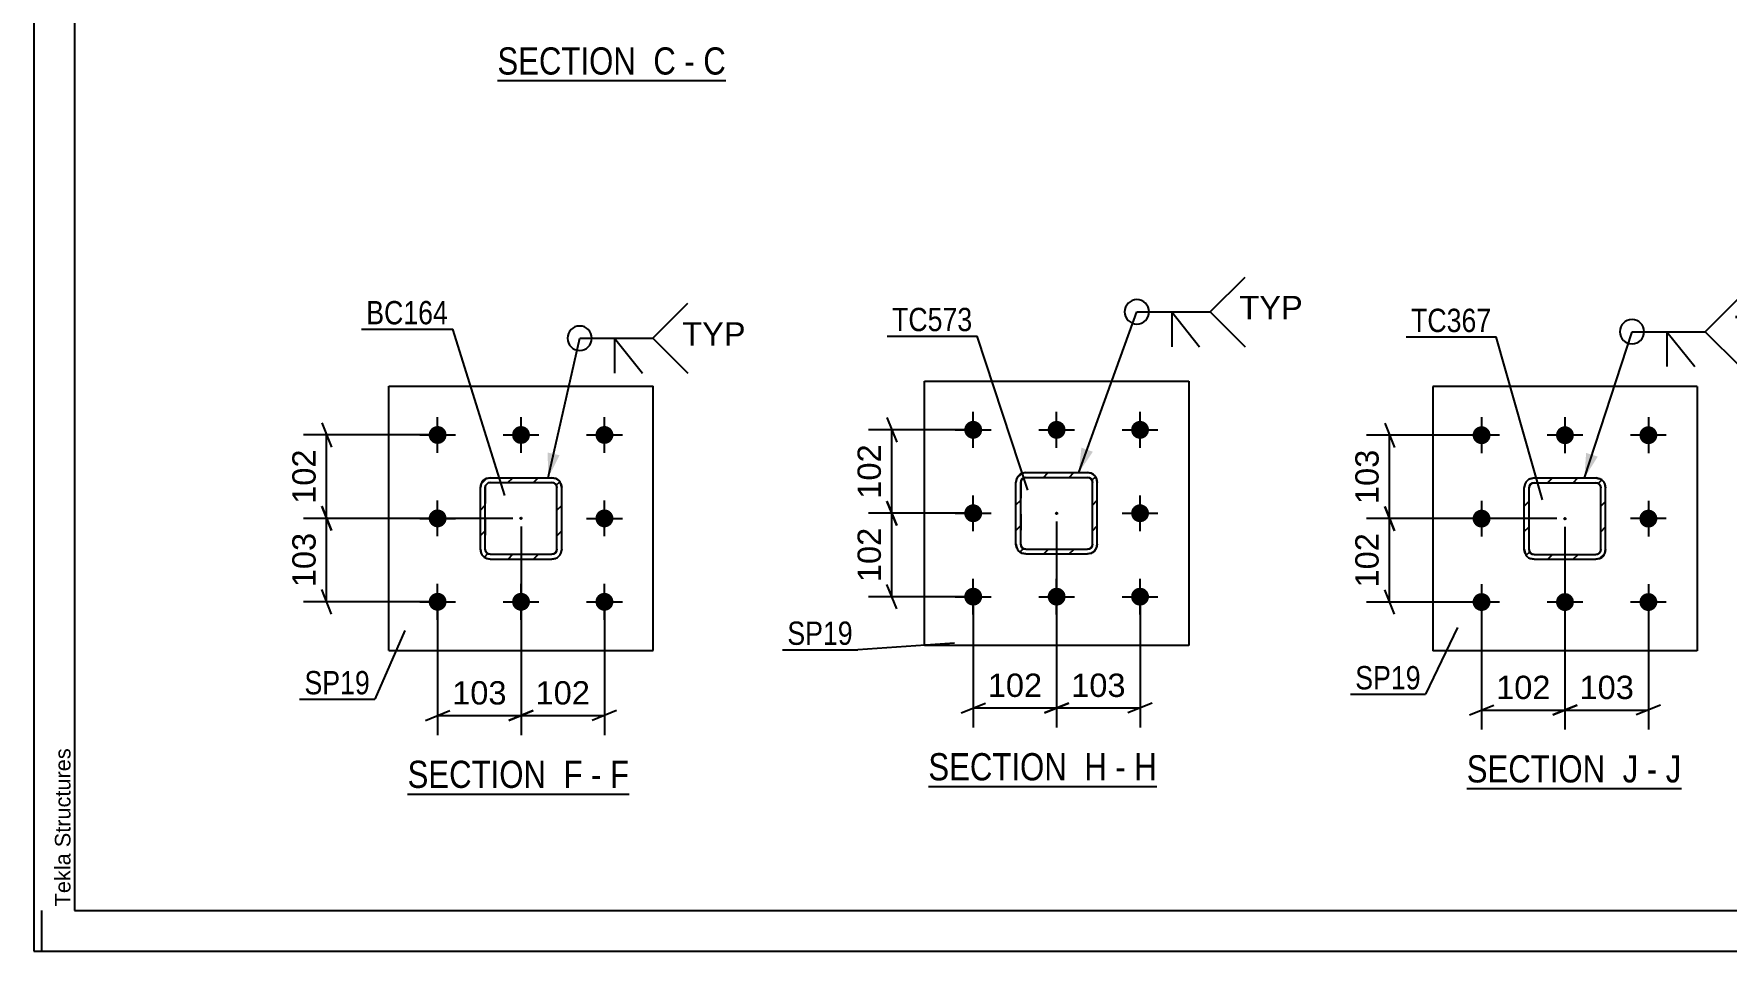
# Model space of a CAD drawing. Header units: millimetres. Extents: x 0 to 841, y 0 to 594.
# Drawn here: x 0 to 208, y 0 to 112.7 of the extents above; entities that cross this region are included whole.
import ezdxf

# ---------------------------------------------------------------- set-up
doc = ezdxf.new("R2010")
doc.units = ezdxf.units.MM
doc.linetypes.add('DXK_LINE_DOT2', pattern=[3.9198, 1.9599, -1.9599])
doc.linetypes.add('DXK_LINE_DOT3', pattern=[5.9187, 2.979, -0.9799, 0.9799, -0.9799])
doc.styles.add('Arial', font='ARIAL.TTF', dxfattribs={"height": 0.2})
doc.styles.add('Arial Narrow', font='ARIALN.TTF', dxfattribs={"height": 0.2})

# ---------------------------------------------------------------- blocks, each defined once
blk = doc.blocks.new('Unknown-761549208-1135')
at = {"color": 5, "linetype": 'Continuous'}
for p, q in [((0, 594), (0, 0)), ((5, 589), (5, 5)), ((1, 0), (1, 5)), ((5, 5), (836, 5)), ((0, 0), (841, 0))]:
    blk.add_line(p, q, dxfattribs=at)
at = {"color": 174, "linetype": 'Continuous', "style": 'Arial'}
blk.add_text('Tekla Structures', height=1.9102, rotation=90, dxfattribs=at).set_placement((4.5, 5.5))
blk = doc.blocks.new('Unknown-761549208-14 - 14092')
at = {"color": 6, "linetype": 'Continuous'}
blk.add_line((56.97, 106.97), (85.04, 106.97), dxfattribs=at)
at = {"color": 0, "linetype": 'Continuous'}
for points in [[(75.08, 107.72), (75.08, 111.22), (56.97, 111.22), (56.97, 107.72)], [(78.9, 107.72), (78.9, 111.22), (76.13, 111.22), (76.13, 107.72)], [(81.22, 107.72), (81.22, 111.22), (79.95, 111.22), (79.95, 107.72)], [(85.04, 107.72), (85.04, 111.22), (82.27, 111.22), (82.27, 107.72)]]:
    blk.add_wipeout(points, dxfattribs=at)
at = {"color": 7, "linetype": 'Continuous', "style": 'Arial Narrow'}
for s, p in [('SECTION ', (56.97, 107.72)), ('C', (76.13, 107.72)), ('C', (82.27, 107.72)), ('-', (79.95, 107.72))]:
    blk.add_text(s, height=3.34, dxfattribs=at).set_placement(p)
blk = doc.blocks.new('Unknown-761549208-16 - 15998')
at = {"color": 6, "linetype": 'Continuous'}
blk.add_line((109.93, 20.24), (138, 20.24), dxfattribs=at)
at = {"color": 0, "linetype": 'Continuous'}
for points in [[(128.04, 20.99), (128.04, 24.49), (109.93, 24.49), (109.93, 20.99)], [(131.85, 20.99), (131.85, 24.49), (129.09, 24.49), (129.09, 20.99)], [(134.18, 20.99), (134.18, 24.49), (132.9, 24.49), (132.9, 20.99)], [(138, 20.99), (138, 24.49), (135.23, 24.49), (135.23, 20.99)]]:
    blk.add_wipeout(points, dxfattribs=at)
at = {"color": 7, "linetype": 'Continuous', "style": 'Arial Narrow'}
for s, p in [('SECTION ', (109.93, 20.99)), ('H', (129.09, 20.99)), ('H', (135.23, 20.99)), ('-', (132.9, 20.99))]:
    blk.add_text(s, height=3.34, dxfattribs=at).set_placement(p)
blk = doc.blocks.new('Unknown-761549208-44 - 15830')
at = {"color": 6, "linetype": 'Continuous'}
blk.add_line((45.93, 19.31), (73.15, 19.31), dxfattribs=at)
at = {"color": 0, "linetype": 'Continuous'}
for points in [[(64.04, 20.06), (64.04, 23.56), (45.93, 23.56), (45.93, 20.06)], [(67.43, 20.06), (67.43, 23.56), (65.09, 23.56), (65.09, 20.06)], [(69.76, 20.06), (69.76, 23.56), (68.48, 23.56), (68.48, 20.06)], [(73.15, 20.06), (73.15, 23.56), (70.81, 23.56), (70.81, 20.06)]]:
    blk.add_wipeout(points, dxfattribs=at)
at = {"color": 7, "linetype": 'Continuous', "style": 'Arial Narrow'}
for s, p in [('SECTION ', (45.93, 20.06)), ('F', (65.09, 20.06)), ('F', (70.81, 20.06)), ('-', (68.48, 20.06))]:
    blk.add_text(s, height=3.34, dxfattribs=at).set_placement(p)
blk = doc.blocks.new('Unknown-761549208-45 - 16160')
at = {"color": 6, "linetype": 'Continuous'}
blk.add_line((176.09, 19.98), (202.46, 19.98), dxfattribs=at)
at = {"color": 0, "linetype": 'Continuous'}
for points in [[(194.2, 20.73), (194.2, 24.23), (176.09, 24.23), (176.09, 20.73)], [(197.17, 20.73), (197.17, 24.23), (195.25, 24.23), (195.25, 20.73)], [(199.5, 20.73), (199.5, 24.23), (198.22, 24.23), (198.22, 20.73)], [(202.46, 20.73), (202.46, 24.23), (200.55, 24.23), (200.55, 20.73)]]:
    blk.add_wipeout(points, dxfattribs=at)
at = {"color": 7, "linetype": 'Continuous', "style": 'Arial Narrow'}
for s, p in [('SECTION ', (176.09, 20.73)), ('J', (195.25, 20.73)), ('J', (200.55, 20.73)), ('-', (198.22, 20.73))]:
    blk.add_text(s, height=3.34, dxfattribs=at).set_placement(p)
blk = doc.blocks.new('Part-761549208-16024 - 15998')
at = {"color": 2, "linetype": 'Continuous'}
for p, q in [((109.44, 37.56), (109.44, 70.06)), ((109.44, 70.06), (141.94, 70.06)), ((141.94, 70.06), (141.94, 37.56)), ((141.94, 37.56), (109.44, 37.56))]:
    blk.add_line(p, q, dxfattribs=at)
blk = doc.blocks.new('Part-761549208-16008 - 15998')
at = {"linetype": 'Continuous'}
h = blk.add_hatch(dxfattribs=at)
h.set_pattern_fill('', scale=0.7, style=0, pattern_type=0)
h.set_pattern_definition([(45, (121.4318, 58.7152), (-1.57154, 1.57154), [])])
h.paths.add_polyline_path([(121.89, 58.81), (121.43, 58.72), (121.04, 58.46), (120.78, 58.07), (120.69, 57.61), (120.69, 50.01), (120.78, 49.55), (121.04, 49.16), (121.43, 48.9), (121.89, 48.81), (129.49, 48.81), (129.95, 48.9), (130.34, 49.16), (130.6, 49.55), (130.69, 50.01), (130.69, 57.61), (130.6, 58.07), (130.34, 58.46), (129.95, 58.72), (129.49, 58.81)])
h.paths.add_polyline_path([(129.49, 58.21), (129.72, 58.16), (129.92, 58.03), (130.05, 57.84), (130.09, 57.61), (130.09, 50.01), (130.05, 49.78), (129.92, 49.58), (129.72, 49.45), (129.49, 49.41), (121.89, 49.41), (121.66, 49.45), (121.47, 49.58), (121.34, 49.78), (121.29, 50.01), (121.29, 57.61), (121.34, 57.84), (121.47, 58.03), (121.66, 58.16), (121.89, 58.21)])
blk.add_hatch(color=246, dxfattribs=at).paths.add_polyline_path([(125.69, 53.71, -1), (125.69, 53.91, -1)])
at = {"color": 7, "linetype": 'DXK_LINE_DOT2'}
for p, q in [((121.43, 58.72), (121.89, 58.81)), ((121.89, 58.81), (129.49, 58.81)), ((129.49, 58.81), (129.95, 58.72)), ((120.69, 57.61), (120.78, 58.07)), ((120.69, 50.01), (120.69, 57.61)), ((121.34, 57.84), (121.29, 57.61)), ((121.29, 57.61), (121.29, 50.01)), ((121.47, 58.03), (121.34, 57.84)), ((121.66, 58.16), (121.47, 58.03)), ((121.89, 58.21), (121.66, 58.16)), ((121.89, 58.21), (129.49, 58.21)), ((129.72, 58.16), (129.49, 58.21)), ((129.92, 58.03), (129.72, 58.16)), ((130.05, 57.84), (129.92, 58.03)), ((130.09, 57.61), (130.05, 57.84)), ((130.09, 50.01), (130.09, 57.61)), ((130.6, 58.07), (130.69, 57.61)), ((130.69, 50.01), (130.69, 57.61)), ((120.78, 49.55), (120.69, 50.01)), ((121.29, 50.01), (121.34, 49.78)), ((130.05, 49.78), (130.09, 50.01)), ((130.69, 50.01), (130.6, 49.55)), ((121.34, 49.78), (121.47, 49.58)), ((121.89, 48.81), (121.43, 48.9)), ((121.47, 49.58), (121.66, 49.45)), ((121.66, 49.45), (121.89, 49.41)), ((121.89, 49.41), (129.49, 49.41)), ((121.89, 48.81), (129.49, 48.81)), ((129.49, 49.41), (129.72, 49.45)), ((129.95, 48.9), (129.49, 48.81)), ((129.72, 49.45), (129.92, 49.58)), ((129.92, 49.58), (130.05, 49.78))]:
    blk.add_line(p, q, dxfattribs=at)
at = {"color": 2, "linetype": 'Continuous'}
for p, q in [((121.89, 58.81), (121.43, 58.72)), ((121.89, 58.81), (129.49, 58.81)), ((129.95, 58.72), (129.49, 58.81)), ((120.78, 58.07), (120.69, 57.61)), ((120.69, 50.01), (120.69, 57.61)), ((121.29, 57.61), (121.34, 57.84)), ((121.29, 50.01), (121.29, 57.61)), ((121.34, 57.84), (121.47, 58.03)), ((121.47, 58.03), (121.66, 58.16)), ((121.66, 58.16), (121.89, 58.21)), ((121.89, 58.21), (129.49, 58.21)), ((129.49, 58.21), (129.72, 58.16)), ((129.72, 58.16), (129.92, 58.03)), ((129.92, 58.03), (130.05, 57.84)), ((130.05, 57.84), (130.09, 57.61)), ((130.09, 50.01), (130.09, 57.61)), ((130.69, 57.61), (130.6, 58.07)), ((130.69, 50.01), (130.69, 57.61)), ((120.69, 50.01), (120.78, 49.55)), ((121.34, 49.78), (121.29, 50.01)), ((130.09, 50.01), (130.05, 49.78)), ((130.6, 49.55), (130.69, 50.01)), ((121.47, 49.58), (121.34, 49.78)), ((121.43, 48.9), (121.89, 48.81)), ((121.66, 49.45), (121.47, 49.58)), ((121.89, 49.41), (121.66, 49.45)), ((121.89, 49.41), (129.49, 49.41)), ((121.89, 48.81), (129.49, 48.81)), ((129.72, 49.45), (129.49, 49.41)), ((129.49, 48.81), (129.95, 48.9)), ((129.92, 49.58), (129.72, 49.45)), ((130.05, 49.78), (129.92, 49.58))]:
    blk.add_line(p, q, dxfattribs=at)
at = {"color": 7, "linetype": 'DXK_LINE_DOT3'}
blk.add_line((125.69, 53.81), (125.69, 53.81), dxfattribs=at)
at = {"color": 246, "linetype": 'DXK_LINE_DOT2'}
blk.add_line((125.69, 53.81), (125.69, 53.81), dxfattribs=at)
at = {"color": 246, "linetype": 'Continuous'}
blk.add_circle((125.69, 53.81), 0.1, dxfattribs=at)
at = {"color": 7, "linetype": 'DXK_LINE_DOT2'}
for centre, start, end in [((121.89, 57.61), 112.5, 157.5), ((129.49, 57.61), 22.5, 67.5), ((121.89, 50.01), 202.5, 247.5), ((129.49, 50.01), 292.5, 337.5)]:
    blk.add_arc(centre, 1.2, start, end, dxfattribs=at)
at = {"color": 2, "linetype": 'Continuous'}
for centre, start, end in [((121.89, 57.61), 112.5, 157.5), ((129.49, 57.61), 22.5, 67.5), ((121.89, 50.01), 202.5, 247.5), ((129.49, 50.01), 292.5, 337.5)]:
    blk.add_arc(centre, 1.2, start, end, dxfattribs=at)
blk = doc.blocks.new('Bolt-761549208-16084 - 15998')
at = {"linetype": 'Continuous'}
for points in [[(115.44, 65.16, -1), (115.44, 62.96, -1)], [(125.69, 65.16, -1), (125.69, 62.96, -1)], [(135.94, 65.16, -1), (135.94, 62.96, -1)], [(115.44, 54.91, -1), (115.44, 52.71, -1)], [(135.94, 54.91, -1), (135.94, 52.71, -1)], [(115.44, 44.66, -1), (115.44, 42.46, -1)], [(125.69, 44.66, -1), (125.69, 42.46, -1)], [(135.94, 44.66, -1), (135.94, 42.46, -1)]]:
    blk.add_hatch(color=1, dxfattribs=at).paths.add_polyline_path(points)
at = {"color": 1, "linetype": 'Continuous'}
for p, q in [((115.44, 61.86), (115.44, 66.26)), ((125.69, 61.86), (125.69, 66.26)), ((135.94, 61.86), (135.94, 66.26)), ((113.24, 64.06), (117.64, 64.06)), ((123.49, 64.06), (127.89, 64.06)), ((133.74, 64.06), (138.14, 64.06)), ((115.44, 51.61), (115.44, 56.01)), ((135.94, 51.61), (135.94, 56.01)), ((113.24, 53.81), (117.64, 53.81)), ((133.74, 53.81), (138.14, 53.81)), ((115.44, 41.36), (115.44, 45.76)), ((125.69, 41.36), (125.69, 45.76)), ((135.94, 41.36), (135.94, 45.76)), ((113.24, 43.56), (117.64, 43.56)), ((123.49, 43.56), (127.89, 43.56)), ((133.74, 43.56), (138.14, 43.56))]:
    blk.add_line(p, q, dxfattribs=at)
blk = doc.blocks.new('Part-761549208-15841 - 15830')
at = {"linetype": 'Continuous'}
h = blk.add_hatch(dxfattribs=at)
h.set_pattern_fill('', scale=0.7, style=0, pattern_type=0)
h.set_pattern_definition([(45, (55.6126, 58.089), (-1.57154, 1.57154), [])])
h.paths.add_polyline_path([(56.07, 58.18), (55.61, 58.09), (55.22, 57.83), (54.96, 57.44), (54.87, 56.98), (54.87, 49.38), (54.96, 48.92), (55.22, 48.53), (55.61, 48.27), (56.07, 48.18), (63.67, 48.18), (64.13, 48.27), (64.52, 48.53), (64.78, 48.92), (64.87, 49.38), (64.87, 56.98), (64.78, 57.44), (64.52, 57.83), (64.13, 58.09), (63.67, 58.18)])
h.paths.add_polyline_path([(63.67, 57.58), (63.9, 57.53), (64.1, 57.4), (64.23, 57.21), (64.27, 56.98), (64.27, 49.38), (64.23, 49.15), (64.1, 48.96), (63.9, 48.83), (63.67, 48.78), (56.07, 48.78), (55.84, 48.83), (55.65, 48.96), (55.52, 49.15), (55.47, 49.38), (55.47, 56.98), (55.52, 57.21), (55.65, 57.4), (55.84, 57.53), (56.07, 57.58)])
blk.add_hatch(color=246, dxfattribs=at).paths.add_polyline_path([(59.87, 53.08, -1), (59.87, 53.28, -1)])
at = {"color": 7, "linetype": 'DXK_LINE_DOT2'}
for p, q in [((54.87, 56.98), (54.96, 57.44)), ((54.87, 49.38), (54.87, 56.98)), ((55.52, 57.21), (55.47, 56.98)), ((55.47, 56.98), (55.47, 49.38)), ((55.65, 57.4), (55.52, 57.21)), ((55.61, 58.09), (56.07, 58.18)), ((55.84, 57.53), (55.65, 57.4)), ((56.07, 57.58), (55.84, 57.53)), ((56.07, 58.18), (63.67, 58.18)), ((56.07, 57.58), (63.67, 57.58)), ((63.67, 58.18), (64.13, 58.09)), ((63.9, 57.53), (63.67, 57.58)), ((64.1, 57.4), (63.9, 57.53)), ((64.23, 57.21), (64.1, 57.4)), ((64.27, 56.98), (64.23, 57.21)), ((64.27, 49.38), (64.27, 56.98)), ((64.78, 57.44), (64.87, 56.98)), ((64.87, 49.38), (64.87, 56.98)), ((54.96, 48.92), (54.87, 49.38)), ((55.47, 49.38), (55.52, 49.15)), ((55.52, 49.15), (55.65, 48.96)), ((56.07, 48.18), (55.61, 48.27)), ((55.65, 48.96), (55.84, 48.83)), ((55.84, 48.83), (56.07, 48.78)), ((56.07, 48.78), (63.67, 48.78)), ((56.07, 48.18), (63.67, 48.18)), ((63.67, 48.78), (63.9, 48.83)), ((64.13, 48.27), (63.67, 48.18)), ((63.9, 48.83), (64.1, 48.96)), ((64.1, 48.96), (64.23, 49.15)), ((64.23, 49.15), (64.27, 49.38)), ((64.87, 49.38), (64.78, 48.92))]:
    blk.add_line(p, q, dxfattribs=at)
at = {"color": 2, "linetype": 'Continuous'}
for p, q in [((54.96, 57.44), (54.87, 56.98)), ((54.87, 49.38), (54.87, 56.98)), ((55.47, 56.98), (55.52, 57.21)), ((55.47, 49.38), (55.47, 56.98)), ((55.52, 57.21), (55.65, 57.4)), ((56.07, 58.18), (55.61, 58.09)), ((55.65, 57.4), (55.84, 57.53)), ((55.84, 57.53), (56.07, 57.58)), ((56.07, 58.18), (63.67, 58.18)), ((56.07, 57.58), (63.67, 57.58)), ((64.13, 58.09), (63.67, 58.18)), ((63.67, 57.58), (63.9, 57.53)), ((63.9, 57.53), (64.1, 57.4)), ((64.1, 57.4), (64.23, 57.21)), ((64.23, 57.21), (64.27, 56.98)), ((64.27, 49.38), (64.27, 56.98)), ((64.87, 56.98), (64.78, 57.44)), ((64.87, 49.38), (64.87, 56.98)), ((54.87, 49.38), (54.96, 48.92)), ((55.52, 49.15), (55.47, 49.38)), ((55.65, 48.96), (55.52, 49.15)), ((55.61, 48.27), (56.07, 48.18)), ((55.84, 48.83), (55.65, 48.96)), ((56.07, 48.78), (55.84, 48.83)), ((56.07, 48.78), (63.67, 48.78)), ((56.07, 48.18), (63.67, 48.18)), ((63.9, 48.83), (63.67, 48.78)), ((63.67, 48.18), (64.13, 48.27)), ((64.1, 48.96), (63.9, 48.83)), ((64.23, 49.15), (64.1, 48.96)), ((64.27, 49.38), (64.23, 49.15)), ((64.78, 48.92), (64.87, 49.38))]:
    blk.add_line(p, q, dxfattribs=at)
at = {"color": 7, "linetype": 'DXK_LINE_DOT3'}
blk.add_line((59.87, 53.18), (59.87, 53.18), dxfattribs=at)
at = {"color": 246, "linetype": 'DXK_LINE_DOT2'}
blk.add_line((59.87, 53.18), (59.87, 53.18), dxfattribs=at)
at = {"color": 246, "linetype": 'Continuous'}
blk.add_circle((59.87, 53.18), 0.1, dxfattribs=at)
at = {"color": 7, "linetype": 'DXK_LINE_DOT2'}
for centre, start, end in [((56.07, 56.98), 112.5, 157.5), ((63.67, 56.98), 22.5, 67.5), ((56.07, 49.38), 202.5, 247.5), ((63.67, 49.38), 292.5, 337.5)]:
    blk.add_arc(centre, 1.2, start, end, dxfattribs=at)
at = {"color": 2, "linetype": 'Continuous'}
for centre, start, end in [((56.07, 56.98), 112.5, 157.5), ((63.67, 56.98), 22.5, 67.5), ((56.07, 49.38), 202.5, 247.5), ((63.67, 49.38), 292.5, 337.5)]:
    blk.add_arc(centre, 1.2, start, end, dxfattribs=at)
blk = doc.blocks.new('Part-761549208-15858 - 15830')
at = {"color": 2, "linetype": 'Continuous'}
for p, q in [((43.62, 36.93), (43.62, 69.43)), ((43.62, 69.43), (76.12, 69.43)), ((76.12, 36.93), (76.12, 69.43)), ((43.62, 36.93), (76.12, 36.93))]:
    blk.add_line(p, q, dxfattribs=at)
blk = doc.blocks.new('Bolt-761549208-15918 - 15830')
at = {"linetype": 'Continuous'}
for points in [[(49.62, 64.53, -1), (49.62, 62.33, -1)], [(59.87, 64.53, -1), (59.87, 62.33, -1)], [(70.12, 64.53, -1), (70.12, 62.33, -1)], [(49.62, 54.28, -1), (49.62, 52.08, -1)], [(70.12, 54.28, -1), (70.12, 52.08, -1)], [(49.62, 44.03, -1), (49.62, 41.83, -1)], [(59.87, 44.03, -1), (59.87, 41.83, -1)], [(70.12, 44.03, -1), (70.12, 41.83, -1)]]:
    blk.add_hatch(color=1, dxfattribs=at).paths.add_polyline_path(points)
at = {"color": 1, "linetype": 'Continuous'}
for p, q in [((49.62, 61.23), (49.62, 65.63)), ((59.87, 61.23), (59.87, 65.63)), ((70.12, 61.23), (70.12, 65.63)), ((47.42, 63.43), (51.82, 63.43)), ((57.67, 63.43), (62.07, 63.43)), ((67.92, 63.43), (72.32, 63.43)), ((49.62, 50.98), (49.62, 55.38)), ((70.12, 50.98), (70.12, 55.38)), ((47.42, 53.18), (51.82, 53.18)), ((67.92, 53.18), (72.32, 53.18)), ((49.62, 40.73), (49.62, 45.13)), ((59.87, 40.73), (59.87, 45.13)), ((70.12, 40.73), (70.12, 45.13)), ((47.42, 42.93), (51.82, 42.93)), ((57.67, 42.93), (62.07, 42.93)), ((67.92, 42.93), (72.32, 42.93))]:
    blk.add_line(p, q, dxfattribs=at)
blk = doc.blocks.new('Part-761549208-16183 - 16160')
at = {"linetype": 'Continuous'}
h = blk.add_hatch(dxfattribs=at)
h.set_pattern_fill('', scale=0.7, style=0, pattern_type=0)
h.set_pattern_definition([(45, (192.4155, 48.2376), (-1.57154, 1.57154), [])])
h.paths.add_polyline_path([(191.96, 48.15), (192.42, 48.24), (192.8, 48.5), (193.06, 48.89), (193.16, 49.35), (193.16, 56.95), (193.06, 57.41), (192.8, 57.79), (192.42, 58.05), (191.96, 58.15), (184.36, 58.15), (183.9, 58.05), (183.51, 57.79), (183.25, 57.41), (183.16, 56.95), (183.16, 49.35), (183.25, 48.89), (183.51, 48.5), (183.9, 48.24), (184.36, 48.15)])
h.paths.add_polyline_path([(184.36, 48.75), (184.13, 48.79), (183.93, 48.92), (183.8, 49.12), (183.76, 49.35), (183.76, 56.95), (183.8, 57.18), (183.93, 57.37), (184.13, 57.5), (184.36, 57.55), (191.96, 57.55), (192.19, 57.5), (192.38, 57.37), (192.51, 57.18), (192.56, 56.95), (192.56, 49.35), (192.51, 49.12), (192.38, 48.92), (192.19, 48.79), (191.96, 48.75)])
blk.add_hatch(color=246, dxfattribs=at).paths.add_polyline_path([(188.16, 53.05, -1), (188.16, 53.25, -1)])
at = {"color": 7, "linetype": 'DXK_LINE_DOT2'}
for p, q in [((183.16, 56.95), (183.25, 57.41)), ((183.16, 49.35), (183.16, 56.95)), ((183.8, 57.18), (183.76, 56.95)), ((183.76, 49.35), (183.76, 56.95)), ((183.93, 57.37), (183.8, 57.18)), ((183.9, 58.05), (184.36, 58.15)), ((184.13, 57.5), (183.93, 57.37)), ((184.36, 57.55), (184.13, 57.5)), ((184.36, 58.15), (191.96, 58.15)), ((184.36, 57.55), (191.96, 57.55)), ((191.96, 58.15), (192.42, 58.05)), ((192.19, 57.5), (191.96, 57.55)), ((192.38, 57.37), (192.19, 57.5)), ((192.51, 57.18), (192.38, 57.37)), ((192.56, 56.95), (192.51, 57.18)), ((192.56, 49.35), (192.56, 56.95)), ((193.06, 57.41), (193.16, 56.95)), ((193.16, 49.35), (193.16, 56.95)), ((183.25, 48.89), (183.16, 49.35)), ((183.76, 49.35), (183.8, 49.12)), ((183.8, 49.12), (183.93, 48.92)), ((184.36, 48.15), (183.9, 48.24)), ((183.93, 48.92), (184.13, 48.79)), ((184.13, 48.79), (184.36, 48.75)), ((184.36, 48.75), (191.96, 48.75)), ((184.36, 48.15), (191.96, 48.15)), ((191.96, 48.75), (192.19, 48.79)), ((192.42, 48.24), (191.96, 48.15)), ((192.19, 48.79), (192.38, 48.92)), ((192.38, 48.92), (192.51, 49.12)), ((192.51, 49.12), (192.56, 49.35)), ((193.16, 49.35), (193.06, 48.89))]:
    blk.add_line(p, q, dxfattribs=at)
at = {"color": 2, "linetype": 'Continuous'}
for p, q in [((183.25, 57.41), (183.16, 56.95)), ((183.16, 49.35), (183.16, 56.95)), ((183.76, 56.95), (183.8, 57.18)), ((183.76, 49.35), (183.76, 56.95)), ((183.8, 57.18), (183.93, 57.37)), ((184.36, 58.15), (183.9, 58.05)), ((183.93, 57.37), (184.13, 57.5)), ((184.13, 57.5), (184.36, 57.55)), ((184.36, 58.15), (191.96, 58.15)), ((184.36, 57.55), (191.96, 57.55)), ((192.42, 58.05), (191.96, 58.15)), ((191.96, 57.55), (192.19, 57.5)), ((192.19, 57.5), (192.38, 57.37)), ((192.38, 57.37), (192.51, 57.18)), ((192.51, 57.18), (192.56, 56.95)), ((192.56, 49.35), (192.56, 56.95)), ((193.16, 56.95), (193.06, 57.41)), ((193.16, 49.35), (193.16, 56.95)), ((183.16, 49.35), (183.25, 48.89)), ((183.8, 49.12), (183.76, 49.35)), ((183.93, 48.92), (183.8, 49.12)), ((183.9, 48.24), (184.36, 48.15)), ((184.13, 48.79), (183.93, 48.92)), ((184.36, 48.75), (184.13, 48.79)), ((184.36, 48.75), (191.96, 48.75)), ((184.36, 48.15), (191.96, 48.15)), ((192.19, 48.79), (191.96, 48.75)), ((191.96, 48.15), (192.42, 48.24)), ((192.38, 48.92), (192.19, 48.79)), ((192.51, 49.12), (192.38, 48.92)), ((192.56, 49.35), (192.51, 49.12)), ((193.06, 48.89), (193.16, 49.35))]:
    blk.add_line(p, q, dxfattribs=at)
at = {"color": 7, "linetype": 'DXK_LINE_DOT3'}
blk.add_line((188.16, 53.15), (188.16, 53.15), dxfattribs=at)
at = {"color": 246, "linetype": 'DXK_LINE_DOT2'}
blk.add_line((188.16, 53.15), (188.16, 53.15), dxfattribs=at)
at = {"color": 246, "linetype": 'Continuous'}
blk.add_circle((188.16, 53.15), 0.1, dxfattribs=at)
at = {"color": 7, "linetype": 'DXK_LINE_DOT2'}
for centre, start, end in [((184.36, 56.95), 112.5, 157.5), ((191.96, 56.95), 22.5, 67.5), ((184.36, 49.35), 202.5, 247.5), ((191.96, 49.35), 292.5, 337.5)]:
    blk.add_arc(centre, 1.2, start, end, dxfattribs=at)
at = {"color": 2, "linetype": 'Continuous'}
for centre, start, end in [((184.36, 56.95), 112.5, 157.5), ((191.96, 56.95), 22.5, 67.5), ((184.36, 49.35), 202.5, 247.5), ((191.96, 49.35), 292.5, 337.5)]:
    blk.add_arc(centre, 1.2, start, end, dxfattribs=at)
blk = doc.blocks.new('Part-761549208-16185 - 16160')
at = {"color": 2, "linetype": 'Continuous'}
for p, q in [((204.41, 69.4), (171.91, 69.4)), ((171.91, 69.4), (171.91, 36.9)), ((204.41, 69.4), (204.41, 36.9)), ((204.41, 36.9), (171.91, 36.9))]:
    blk.add_line(p, q, dxfattribs=at)
blk = doc.blocks.new('Bolt-761549208-16245 - 16160')
at = {"linetype": 'Continuous'}
for points in [[(177.91, 62.3, -1), (177.91, 64.5, -1)], [(188.16, 62.3, -1), (188.16, 64.5, -1)], [(198.41, 62.3, -1), (198.41, 64.5, -1)], [(177.91, 52.05, -1), (177.91, 54.25, -1)], [(198.41, 52.05, -1), (198.41, 54.25, -1)], [(177.91, 41.8, -1), (177.91, 44, -1)], [(188.16, 41.8, -1), (188.16, 44, -1)], [(198.41, 41.8, -1), (198.41, 44, -1)]]:
    blk.add_hatch(color=1, dxfattribs=at).paths.add_polyline_path(points)
at = {"color": 1, "linetype": 'Continuous'}
for p, q in [((177.91, 65.6), (177.91, 61.2)), ((188.16, 65.6), (188.16, 61.2)), ((198.41, 65.6), (198.41, 61.2)), ((180.11, 63.4), (175.71, 63.4)), ((190.36, 63.4), (185.96, 63.4)), ((200.61, 63.4), (196.21, 63.4)), ((177.91, 55.35), (177.91, 50.95)), ((198.41, 55.35), (198.41, 50.95)), ((180.11, 53.15), (175.71, 53.15)), ((200.61, 53.15), (196.21, 53.15)), ((177.91, 45.1), (177.91, 40.7)), ((188.16, 45.1), (188.16, 40.7)), ((198.41, 45.1), (198.41, 40.7)), ((180.11, 42.9), (175.71, 42.9)), ((190.36, 42.9), (185.96, 42.9)), ((200.61, 42.9), (196.21, 42.9))]:
    blk.add_line(p, q, dxfattribs=at)
blk = doc.blocks.new('StraightDimension-761549208-16565 - 15998')
at = {"color": 7, "linetype": 'Continuous'}
for p, q in [((125.69, 52.81), (125.69, 27.49)), ((115.44, 42.56), (115.44, 27.49)), ((113.94, 29.29), (116.94, 30.49)), ((115.44, 29.89), (125.69, 29.89)), ((127.19, 30.49), (124.19, 29.29))]:
    blk.add_line(p, q, dxfattribs=at)
at = {"color": 0}
blk.add_wipeout([(124.5, 30.64), (124.5, 34.84), (116.63, 34.84), (116.63, 30.64)], dxfattribs=at)
at = {"color": 3, "style": 'Arial'}
blk.add_text('102', height=2.865, dxfattribs=at).set_placement((117.23, 31.24))
blk = doc.blocks.new('StraightDimension-761549208-16144 - 15998')
at = {"color": 7, "linetype": 'Continuous'}
for p, q in [((104.84, 65.56), (106.04, 62.56)), ((114.44, 64.06), (102.59, 64.06)), ((105.44, 53.81), (105.44, 64.06)), ((106.04, 52.31), (104.84, 55.31)), ((114.44, 53.81), (102.59, 53.81))]:
    blk.add_line(p, q, dxfattribs=at)
at = {"color": 0}
blk.add_wipeout([(104.69, 62.87), (100.49, 62.87), (100.49, 55), (104.69, 55)], dxfattribs=at)
at = {"color": 3, "style": 'Arial'}
blk.add_text('102', height=2.865, rotation=90.0002, dxfattribs=at).set_placement((104.09, 55.6))
blk = doc.blocks.new('StraightDimension-761549208-16564 - 15998')
at = {"color": 7, "linetype": 'Continuous'}
for p, q in [((125.69, 52.81), (125.69, 27.49)), ((135.94, 42.56), (135.94, 27.49)), ((124.19, 29.29), (127.19, 30.49)), ((125.69, 29.89), (135.94, 29.89)), ((137.44, 30.49), (134.44, 29.29))]:
    blk.add_line(p, q, dxfattribs=at)
at = {"color": 0}
blk.add_wipeout([(134.75, 30.64), (134.75, 34.84), (126.88, 34.84), (126.88, 30.64)], dxfattribs=at)
at = {"color": 3, "style": 'Arial'}
blk.add_text('103', height=2.865, dxfattribs=at).set_placement((127.48, 31.24))
blk = doc.blocks.new('StraightDimension-761549208-16145 - 15998')
at = {"color": 7, "linetype": 'Continuous'}
for p, q in [((104.84, 55.31), (106.04, 52.31)), ((114.44, 53.81), (102.59, 53.81)), ((105.44, 43.56), (105.44, 53.81)), ((106.04, 42.06), (104.84, 45.06)), ((114.44, 43.56), (102.59, 43.56))]:
    blk.add_line(p, q, dxfattribs=at)
at = {"color": 0}
blk.add_wipeout([(104.69, 52.62), (100.49, 52.62), (100.49, 44.75), (104.69, 44.75)], dxfattribs=at)
at = {"color": 3, "style": 'Arial'}
blk.add_text('102', height=2.865, rotation=90.0002, dxfattribs=at).set_placement((104.09, 45.35))
blk = doc.blocks.new('StraightDimension-761549208-16543 - 15830')
at = {"color": 7, "linetype": 'Continuous'}
for p, q in [((35.38, 64.93), (36.58, 61.93)), ((48.62, 63.43), (33.13, 63.43)), ((35.98, 53.18), (35.98, 63.43)), ((36.58, 51.68), (35.38, 54.68)), ((58.87, 53.18), (33.13, 53.18))]:
    blk.add_line(p, q, dxfattribs=at)
at = {"color": 0}
blk.add_wipeout([(35.23, 62.24), (31.03, 62.24), (31.03, 54.37), (35.23, 54.37)], dxfattribs=at)
at = {"color": 3, "style": 'Arial'}
blk.add_text('102', height=2.865, rotation=90.0002, dxfattribs=at).set_placement((34.63, 54.97))
blk = doc.blocks.new('StraightDimension-761549208-16512 - 15830')
at = {"color": 7, "linetype": 'Continuous'}
for p, q in [((59.87, 52.18), (59.87, 26.56)), ((70.12, 41.93), (70.12, 26.56)), ((58.37, 28.36), (61.37, 29.56)), ((71.62, 29.56), (68.62, 28.36)), ((59.87, 28.96), (70.12, 28.96))]:
    blk.add_line(p, q, dxfattribs=at)
at = {"color": 0}
blk.add_wipeout([(68.93, 29.71), (68.93, 33.91), (61.06, 33.91), (61.06, 29.71)], dxfattribs=at)
at = {"color": 3, "style": 'Arial'}
blk.add_text('102', height=2.865, dxfattribs=at).set_placement((61.66, 30.31))
blk = doc.blocks.new('StraightDimension-761549208-16513 - 15830')
at = {"color": 7, "linetype": 'Continuous'}
for p, q in [((59.87, 52.18), (59.87, 26.56)), ((49.62, 41.93), (49.62, 26.56)), ((48.12, 28.36), (51.12, 29.56)), ((61.37, 29.56), (58.37, 28.36)), ((49.62, 28.96), (59.87, 28.96))]:
    blk.add_line(p, q, dxfattribs=at)
at = {"color": 0}
blk.add_wipeout([(58.68, 29.71), (58.68, 33.91), (50.81, 33.91), (50.81, 29.71)], dxfattribs=at)
at = {"color": 3, "style": 'Arial'}
blk.add_text('103', height=2.865, dxfattribs=at).set_placement((51.41, 30.31))
blk = doc.blocks.new('StraightDimension-761549208-16544 - 15830')
at = {"color": 7, "linetype": 'Continuous'}
for p, q in [((35.38, 54.68), (36.58, 51.68)), ((58.87, 53.18), (33.13, 53.18)), ((35.98, 42.93), (35.98, 53.18)), ((36.58, 41.43), (35.38, 44.43)), ((48.62, 42.93), (33.13, 42.93))]:
    blk.add_line(p, q, dxfattribs=at)
at = {"color": 0}
blk.add_wipeout([(35.23, 51.99), (31.03, 51.99), (31.03, 44.12), (35.23, 44.12)], dxfattribs=at)
at = {"color": 3, "style": 'Arial'}
blk.add_text('103', height=2.865, rotation=90.0002, dxfattribs=at).set_placement((34.63, 44.72))
blk = doc.blocks.new('StraightDimension-761549208-16607 - 16160')
at = {"color": 7, "linetype": 'Continuous'}
for p, q in [((166.01, 54.65), (167.21, 51.65)), ((187.16, 53.15), (163.76, 53.15)), ((166.61, 42.9), (166.61, 53.15)), ((167.21, 41.4), (166.01, 44.4)), ((176.91, 42.9), (163.76, 42.9))]:
    blk.add_line(p, q, dxfattribs=at)
at = {"color": 0}
blk.add_wipeout([(165.86, 51.96), (161.66, 51.96), (161.66, 44.09), (165.86, 44.09)], dxfattribs=at)
at = {"color": 3, "style": 'Arial'}
blk.add_text('102', height=2.865, rotation=90.0002, dxfattribs=at).set_placement((165.26, 44.69))
blk = doc.blocks.new('StraightDimension-761549208-16585 - 16160')
at = {"color": 7, "linetype": 'Continuous'}
for p, q in [((188.16, 52.15), (188.16, 27.23)), ((198.41, 41.9), (198.41, 27.23)), ((186.66, 29.03), (189.66, 30.23)), ((188.16, 29.63), (198.41, 29.63)), ((199.91, 30.23), (196.91, 29.03))]:
    blk.add_line(p, q, dxfattribs=at)
at = {"color": 0}
blk.add_wipeout([(197.22, 30.38), (197.22, 34.58), (189.35, 34.58), (189.35, 30.38)], dxfattribs=at)
at = {"color": 3, "style": 'Arial'}
blk.add_text('103', height=2.865, dxfattribs=at).set_placement((189.95, 30.98))
blk = doc.blocks.new('StraightDimension-761549208-16586 - 16160')
at = {"color": 7, "linetype": 'Continuous'}
for p, q in [((188.16, 52.15), (188.16, 27.23)), ((177.91, 41.9), (177.91, 27.23)), ((176.41, 29.03), (179.41, 30.23)), ((177.91, 29.63), (188.16, 29.63)), ((189.66, 30.23), (186.66, 29.03))]:
    blk.add_line(p, q, dxfattribs=at)
at = {"color": 0}
blk.add_wipeout([(186.97, 30.38), (186.97, 34.58), (179.1, 34.58), (179.1, 30.38)], dxfattribs=at)
at = {"color": 3, "style": 'Arial'}
blk.add_text('102', height=2.865, dxfattribs=at).set_placement((179.7, 30.98))
blk = doc.blocks.new('StraightDimension-761549208-16606 - 16160')
at = {"color": 7, "linetype": 'Continuous'}
for p, q in [((166.01, 64.9), (167.21, 61.9)), ((176.91, 63.4), (163.76, 63.4)), ((166.61, 53.15), (166.61, 63.4)), ((167.21, 51.65), (166.01, 54.65)), ((187.16, 53.15), (163.76, 53.15))]:
    blk.add_line(p, q, dxfattribs=at)
at = {"color": 0}
blk.add_wipeout([(165.86, 62.21), (161.66, 62.21), (161.66, 54.34), (165.86, 54.34)], dxfattribs=at)
at = {"color": 3, "style": 'Arial'}
blk.add_text('103', height=2.865, rotation=90.0002, dxfattribs=at).set_placement((165.26, 54.94))
blk = doc.blocks.new('Mark-761549208-16659 - 15998')
at = {"color": 0}
blk.add_wipeout([(115.33, 76.19), (115.33, 79.19), (105.47, 79.19), (105.47, 76.19)], dxfattribs=at)
blk.add_wipeout([(115.33, 76.19), (115.33, 79.19), (105.47, 79.19), (105.47, 76.19)], dxfattribs=at)
at = {"color": 30, "linetype": 'Continuous'}
for p in [(104.87, 75.59), (122.15, 56.64)]:
    blk.add_line(p, (115.93, 75.59), dxfattribs=at)
at = {"color": 3, "style": 'Arial Narrow'}
blk.add_text('TC573', height=2.863, dxfattribs=at).set_placement((105.47, 76.19))
blk = doc.blocks.new('Mark-761549208-16662 - 15998')
at = {"color": 0}
blk.add_wipeout([(100.64, 37.64), (100.64, 40.64), (92.6, 40.64), (92.6, 37.64)], dxfattribs=at)
blk.add_wipeout([(100.64, 37.64), (100.64, 40.64), (92.6, 40.64), (92.6, 37.64)], dxfattribs=at)
at = {"color": 30, "linetype": 'Continuous'}
for p in [(113.13, 37.83), (92, 37.04)]:
    blk.add_line(p, (101.24, 37.04), dxfattribs=at)
at = {"color": 3, "style": 'Arial Narrow'}
blk.add_text('SP19', height=2.863, dxfattribs=at).set_placement((92.6, 37.64))
blk = doc.blocks.new('WeldMark-761549208-16766 - 15998')
at = {"linetype": 'Continuous'}
blk.add_hatch(color=30, dxfattribs=at).paths.add_polyline_path([(130.14, 61.37), (128.42, 58.81), (128.73, 61.88)])
at = {"color": 30, "linetype": 'Continuous'}
for p, q in [((128.42, 58.81), (135.55, 78.56)), ((135.55, 78.56), (144.55, 78.56))]:
    blk.add_line(p, q, dxfattribs=at)
at = {"color": 3, "linetype": 'Continuous'}
for q in [(143.26, 74.27), (139.84, 74.27)]:
    blk.add_line((139.84, 78.56), q, dxfattribs=at)
for start, end in [(90, 270), (270, 90)]:
    blk.add_arc((135.55, 78.56), 1.5, start, end, dxfattribs=at)
at = {"color": 0, "linetype": 'Continuous'}
blk.add_wipeout([(155.93, 77.66), (155.93, 80.66), (148.15, 80.66), (148.15, 77.66)], dxfattribs=at)
blk.add_wipeout([(155.93, 77.66), (155.93, 80.66), (148.15, 80.66), (148.15, 77.66)], dxfattribs=at)
at = {"color": 3, "linetype": 'Continuous'}
for q in [(148.84, 82.84), (148.84, 74.27)]:
    blk.add_line((144.55, 78.56), q, dxfattribs=at)
at = {"color": 3, "linetype": 'Continuous', "style": 'Arial'}
blk.add_text('TYP', height=2.865, dxfattribs=at).set_placement((148.15, 77.66))
blk = doc.blocks.new('Mark-761549208-16665 - 15830')
at = {"color": 0}
blk.add_wipeout([(50.9, 77.03), (50.9, 80.03), (40.85, 80.03), (40.85, 77.03)], dxfattribs=at)
blk.add_wipeout([(50.9, 77.03), (50.9, 80.03), (40.85, 80.03), (40.85, 77.03)], dxfattribs=at)
at = {"color": 30, "linetype": 'Continuous'}
for p in [(40.25, 76.43), (57.86, 56.01)]:
    blk.add_line(p, (51.5, 76.43), dxfattribs=at)
at = {"color": 3, "style": 'Arial Narrow'}
blk.add_text('BC164', height=2.863, dxfattribs=at).set_placement((40.85, 77.03))
blk = doc.blocks.new('Mark-761549208-16668 - 15830')
at = {"color": 0}
blk.add_wipeout([(41.3, 31.56), (41.3, 34.56), (33.26, 34.56), (33.26, 31.56)], dxfattribs=at)
blk.add_wipeout([(41.3, 31.56), (41.3, 34.56), (33.26, 34.56), (33.26, 31.56)], dxfattribs=at)
at = {"color": 30, "linetype": 'Continuous'}
for p in [(45.61, 39.42), (32.66, 30.96)]:
    blk.add_line(p, (41.9, 30.96), dxfattribs=at)
at = {"color": 3, "style": 'Arial Narrow'}
blk.add_text('SP19', height=2.863, dxfattribs=at).set_placement((33.26, 31.56))
blk = doc.blocks.new('WeldMark-761549208-16742 - 15830')
at = {"linetype": 'Continuous'}
blk.add_hatch(color=30, dxfattribs=at).paths.add_polyline_path([(64.6, 60.94), (63.21, 58.18), (63.14, 61.27)])
at = {"color": 30, "linetype": 'Continuous'}
for p, q in [((63.21, 58.18), (67.08, 75.32)), ((67.08, 75.32), (76.08, 75.32))]:
    blk.add_line(p, q, dxfattribs=at)
at = {"color": 3, "linetype": 'Continuous'}
for q in [(74.79, 71.04), (71.36, 71.04)]:
    blk.add_line((71.36, 75.32), q, dxfattribs=at)
for start, end in [(90, 270), (270, 90)]:
    blk.add_arc((67.08, 75.32), 1.5, start, end, dxfattribs=at)
at = {"color": 0, "linetype": 'Continuous'}
blk.add_wipeout([(87.45, 74.42), (87.45, 77.42), (79.68, 77.42), (79.68, 74.42)], dxfattribs=at)
blk.add_wipeout([(87.45, 74.42), (87.45, 77.42), (79.68, 77.42), (79.68, 74.42)], dxfattribs=at)
at = {"color": 3, "linetype": 'Continuous'}
for q in [(80.36, 79.61), (80.36, 71.04)]:
    blk.add_line((76.08, 75.32), q, dxfattribs=at)
at = {"color": 3, "linetype": 'Continuous', "style": 'Arial'}
blk.add_text('TYP', height=2.865, dxfattribs=at).set_placement((79.68, 74.42))
blk = doc.blocks.new('WeldMark-761549208-16789 - 16160')
at = {"linetype": 'Continuous'}
blk.add_hatch(color=30, dxfattribs=at).paths.add_polyline_path([(192.19, 60.77), (190.54, 58.15), (190.76, 61.23)])
at = {"color": 30, "linetype": 'Continuous'}
for p, q in [((190.54, 58.15), (196.4, 76.12)), ((196.4, 76.12), (205.4, 76.12))]:
    blk.add_line(p, q, dxfattribs=at)
at = {"color": 3, "linetype": 'Continuous'}
for q in [(204.11, 71.83), (200.68, 71.83)]:
    blk.add_line((200.68, 76.12), q, dxfattribs=at)
for start, end in [(90, 270), (270, 90)]:
    blk.add_arc((196.4, 76.12), 1.5, start, end, dxfattribs=at)
at = {"color": 0, "linetype": 'Continuous'}
blk.add_wipeout([(216.77, 75.22), (216.77, 78.22), (209, 78.22), (209, 75.22)], dxfattribs=at)
blk.add_wipeout([(216.77, 75.22), (216.77, 78.22), (209, 78.22), (209, 75.22)], dxfattribs=at)
at = {"color": 3, "linetype": 'Continuous'}
for q in [(209.68, 80.4), (209.68, 71.83)]:
    blk.add_line((205.4, 76.12), q, dxfattribs=at)
at = {"color": 3, "linetype": 'Continuous', "style": 'Arial'}
blk.add_text('TYP', height=2.865, dxfattribs=at).set_placement((209, 75.22))
blk = doc.blocks.new('Mark-761549208-16653 - 16160')
at = {"color": 0}
blk.add_wipeout([(179.11, 76.08), (179.11, 79.08), (169.25, 79.08), (169.25, 76.08)], dxfattribs=at)
blk.add_wipeout([(179.11, 76.08), (179.11, 79.08), (169.25, 79.08), (169.25, 76.08)], dxfattribs=at)
at = {"color": 30, "linetype": 'Continuous'}
for p in [(168.65, 75.48), (185.41, 55.44)]:
    blk.add_line(p, (179.71, 75.48), dxfattribs=at)
at = {"color": 3, "style": 'Arial Narrow'}
blk.add_text('TC367', height=2.863, dxfattribs=at).set_placement((169.25, 76.08))
blk = doc.blocks.new('Mark-761549208-16656 - 16160')
at = {"color": 0}
blk.add_wipeout([(170.42, 32.17), (170.42, 35.17), (162.39, 35.17), (162.39, 32.17)], dxfattribs=at)
blk.add_wipeout([(170.42, 32.17), (170.42, 35.17), (162.39, 35.17), (162.39, 32.17)], dxfattribs=at)
at = {"color": 30, "linetype": 'Continuous'}
for p in [(174.96, 39.76), (161.79, 31.57)]:
    blk.add_line(p, (171.02, 31.57), dxfattribs=at)
at = {"color": 3, "style": 'Arial Narrow'}
blk.add_text('SP19', height=2.863, dxfattribs=at).set_placement((162.39, 32.17))

msp = doc.modelspace()

# ---------------------------------------------------------------- block references
for name in ['Unknown-761549208-1135', 'Part-761549208-15858 - 15830', 'Part-761549208-16024 - 15998', 'Part-761549208-16185 - 16160', 'Bolt-761549208-15918 - 15830', 'Bolt-761549208-16084 - 15998', 'Bolt-761549208-16245 - 16160', 'Part-761549208-16008 - 15998', 'Part-761549208-15841 - 15830', 'Part-761549208-16183 - 16160']:
    msp.add_blockref(name, (0, 0))

# ---------------------------------------------------------------- next in the draw order: block references
for name in ['Unknown-761549208-14 - 14092', 'WeldMark-761549208-16766 - 15998', 'WeldMark-761549208-16742 - 15830', 'WeldMark-761549208-16789 - 16160', 'StraightDimension-761549208-16543 - 15830', 'StraightDimension-761549208-16607 - 16160', 'StraightDimension-761549208-16565 - 15998', 'Mark-761549208-16656 - 16160', 'Mark-761549208-16668 - 15830', 'Unknown-761549208-44 - 15830', 'Unknown-761549208-16 - 15998', 'Unknown-761549208-45 - 16160']:
    msp.add_blockref(name, (0, 0))

# ---------------------------------------------------------------- next in the draw order: block references
for name in ['Mark-761549208-16665 - 15830', 'StraightDimension-761549208-16144 - 15998', 'StraightDimension-761549208-16512 - 15830', 'StraightDimension-761549208-16564 - 15998', 'StraightDimension-761549208-16585 - 16160', 'Mark-761549208-16662 - 15998']:
    msp.add_blockref(name, (0, 0))

# ---------------------------------------------------------------- next in the draw order: block references
for name in ['Mark-761549208-16659 - 15998', 'StraightDimension-761549208-16145 - 15998', 'StraightDimension-761549208-16513 - 15830', 'StraightDimension-761549208-16586 - 16160']:
    msp.add_blockref(name, (0, 0))

# ---------------------------------------------------------------- next in the draw order: block references
for name in ['StraightDimension-761549208-16606 - 16160', 'StraightDimension-761549208-16544 - 15830']:
    msp.add_blockref(name, (0, 0))

# ---------------------------------------------------------------- next in the draw order: block references
msp.add_blockref('Mark-761549208-16653 - 16160', (0, 0))

doc.saveas('drawing.dxf')
